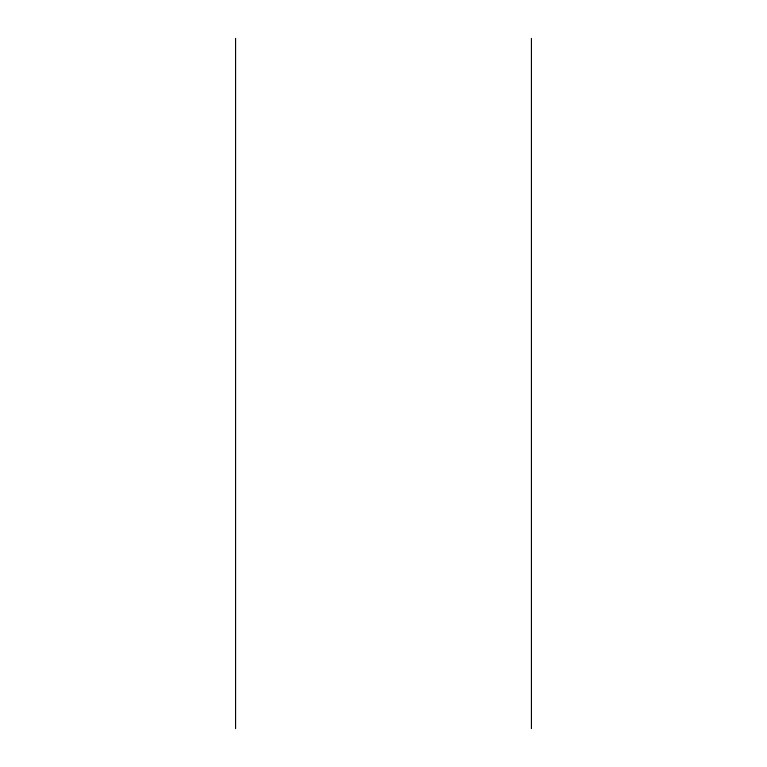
<?xml version="1.0" encoding="UTF-8"?>
<svg xmlns="http://www.w3.org/2000/svg" width="767" height="767" viewBox="0 0 767 767"><rect width="100%" height="100%" fill="white"/><g stroke="black" fill="none" stroke-linecap="round" stroke-linejoin="round"><path stroke-width="1.15" d="M531.426 38.369L531.426 728.631M235.574 38.369L235.574 728.631"/></g></svg>
